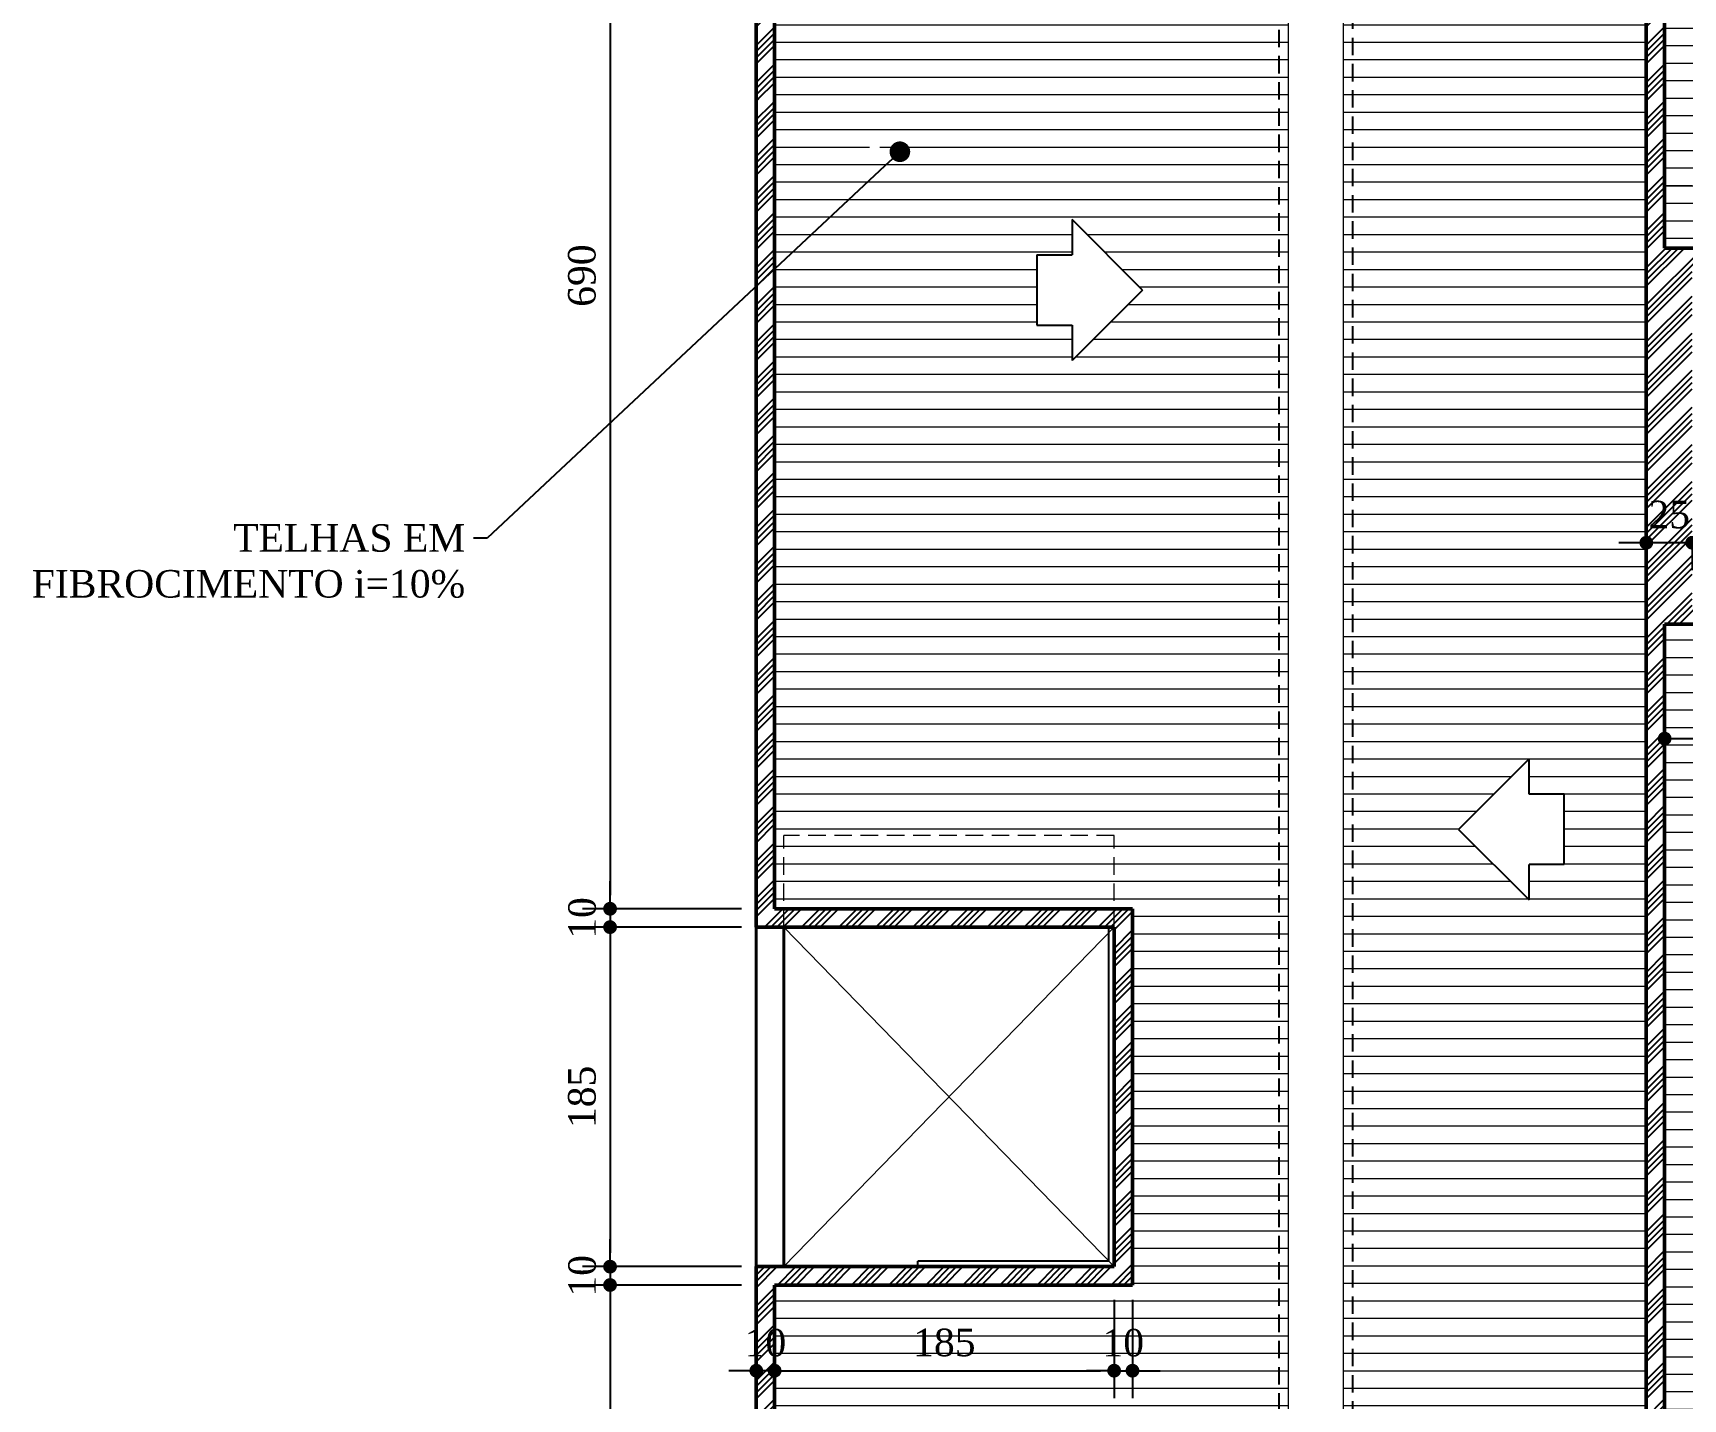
# Model space of a CAD drawing. Header units: millimetres. Extents: x 81693 to 98868, y 6565 to 11437.
# Drawn here: x 92695 to 93294, y 9773 to 10270 of the extents above; entities that cross this region are included whole.
import ezdxf
from ezdxf import colors
from ezdxf.entities.mleader import LeaderData, LeaderLine
from ezdxf.math import Vec2, Vec3

# ---------------------------------------------------------------- set-up
doc = ezdxf.new("R2010")
doc.units = ezdxf.units.MM
doc.linetypes.add('HIDDEN', pattern=[9.525, 6.35, -3.175])
for name, color, linetype, lineweight in [('Cotas', 12, 'Continuous', 5), ('Parede Baixa', 5, 'Continuous', 50), ('Parede Corte', 4, 'Continuous', 40), ('Pilares Sub-solo', 7, 'Continuous', 70), ('Pisos', 55, 'Continuous', 5), ('Pisos Externos', 15, 'Continuous', 9), ('Portas - Janelas', 2, 'Continuous', 20), ('Projeção Cobertura', 2, 'HIDDEN', 20), ('Projeção Viga', 1, 'HIDDEN', 9)]:
    doc.layers.add(name, color=color, linetype=linetype, lineweight=lineweight)
for name, color, linetype in [('Hachuria - Moveis', 1, 'Continuous'), ('Piso', 55, 'Continuous'), ('PN030', 3, 'Continuous'), ('Projeção Janela - Viga', 1, 'HIDDEN')]:
    doc.layers.add(name, color=color, linetype=linetype)
doc.styles.add('Valéria', font='romantic.ttf', dxfattribs={"height": 10})
doc.dimstyles.new('Cota - 75', dxfattribs={"dimtxt": 10, "dimasz": 5, "dimexe": 10, "dimexo": 12, "dimgap": 5, "dimtad": 1, "dimlfac": 1.5, "dimzin": 9, "dimtxsty": 'Valéria', "dimblk": 'DOT', "dimcen": 0, "dimclrd": 12, "dimclre": 12, "dimclrt": 2, "dimazin": 2, "dimtfac": 1, "dimtix": 1, "dimtmove": 0, "dimatfit": 3, "dimldrblk": 'DOT', "dimfxl": 1, "dimarcsym": 0})
pattern_1 = [(45, (4388.357, 2625.876), (-6.7351921, 6.7351921), []), (45, (4390.602, 2625.876), (-6.7351921, 6.7351921), []), (45, (4392.847, 2625.876), (-6.7351921, 6.7351921), []), (45, (4395.093, 2625.876), (-6.7351921, 6.7351921), [])]

# ---------------------------------------------------------------- blocks, each defined once
blk = doc.blocks.new('_Dot')
at = {"color": 0, "linetype": 'ByBlock', "lineweight": -2}
blk.add_line((-0.5, 0), (-1, 0), dxfattribs=at)
at = {"color": 0, "linetype": 'ByBlock', "const_width": 0.5}
blk.add_lwpolyline([(-0.25, 0, 1), (0.25, 0, 1)], format="xyb", close=True, dxfattribs=at)
blk = doc.blocks.new('*D246')
at = {"layer": 'Cotas', "color": 12, "lineweight": -2, "transparency": 16777216}
for p, q in [((93299.56, 10651.39), (93334.29, 10651.39)), ((93324.29, 10646.39), (93324.29, 10196.39)), ((93299.56, 10191.39), (93334.29, 10191.39))]:
    blk.add_line(p, q, dxfattribs=at)
at = {"layer": 'Defpoints', "color": 0, "transparency": 16777216}
for p in [(93287.56, 10651.39), (93287.56, 10191.39), (93324.29, 10191.39)]:
    blk.add_point(p, dxfattribs=at)
at = {"layer": 'Cotas', "color": 12, "lineweight": -2, "transparency": 16777216, "xscale": 5, "yscale": 5, "zscale": 5}
for p, rotation in [((93324.29, 10651.39), 90), ((93324.29, 10191.39), 270)]:
    blk.add_blockref('_Dot', p, dxfattribs=dict(at, rotation=rotation))
at = {"layer": 'Cotas', "color": 2, "transparency": 16777216, "insert": (93314.08, 10421.39), "char_height": 10, "attachment_point": 5, "rotation": 90, "style": 'Valéria'}
blk.add_mtext('690', dxfattribs=at)
blk = doc.blocks.new('*D252')
at = {"layer": 'Cotas', "color": 12, "lineweight": -2, "transparency": 16777216}
for p, q in [((93275.89, 10084.35), (93270.89, 10084.35)), ((93297.56, 10084.35), (93280.89, 10084.35)), ((93280.89, 10082.35), (93280.89, 10074.35)), ((93297.56, 10082.35), (93297.56, 10074.35)), ((93302.56, 10084.35), (93307.56, 10084.35))]:
    blk.add_line(p, q, dxfattribs=at)
at = {"layer": 'Defpoints', "color": 0, "transparency": 16777216}
for p in [(93280.89, 10094.35), (93297.56, 10094.35), (93280.89, 10084.35)]:
    blk.add_point(p, dxfattribs=at)
at = {"layer": 'Cotas', "color": 12, "lineweight": -2, "transparency": 16777216, "xscale": 5, "yscale": 5, "zscale": 5}
blk.add_blockref('_Dot', (93280.89, 10084.35), dxfattribs=at)
at = {"layer": 'Cotas', "color": 12, "lineweight": -2, "transparency": 16777216, "xscale": 5, "yscale": 5, "zscale": 5, "rotation": 180}
blk.add_blockref('_Dot', (93297.56, 10084.35), dxfattribs=at)
at = {"layer": 'Cotas', "color": 2, "transparency": 16777216, "insert": (93289.23, 10094.54), "char_height": 10, "attachment_point": 5, "style": 'Valéria'}
blk.add_mtext('25', dxfattribs=at)
blk = doc.blocks.new('*D253')
at = {"layer": 'Cotas', "color": 12, "lineweight": -2, "transparency": 16777216}
for p, q in [((93417.56, 10049.39), (93417.56, 10003.2)), ((93287.56, 10042.72), (93287.56, 10003.2)), ((93292.56, 10013.2), (93412.56, 10013.2))]:
    blk.add_line(p, q, dxfattribs=at)
at = {"layer": 'Defpoints', "color": 0, "transparency": 16777216}
for p in [(93417.56, 10061.39), (93287.56, 10054.72), (93417.56, 10013.2)]:
    blk.add_point(p, dxfattribs=at)
at = {"layer": 'Cotas', "color": 12, "lineweight": -2, "transparency": 16777216, "xscale": 5, "yscale": 5, "zscale": 5, "rotation": 180}
blk.add_blockref('_Dot', (93287.56, 10013.2), dxfattribs=at)
at = {"layer": 'Cotas', "color": 12, "lineweight": -2, "transparency": 16777216, "xscale": 5, "yscale": 5, "zscale": 5}
blk.add_blockref('_Dot', (93417.56, 10013.2), dxfattribs=at)
at = {"layer": 'Cotas', "color": 2, "transparency": 16777216, "insert": (93352.56, 10023.45), "char_height": 10, "attachment_point": 5, "style": 'Valéria'}
blk.add_mtext('195', dxfattribs=at)
blk = doc.blocks.new('*D264')
at = {"layer": 'Cotas', "color": 12, "lineweight": -2, "transparency": 16777216}
for p, q in [((92952.23, 10411.39), (92894.45, 10411.39)), ((92904.45, 10406.39), (92904.45, 9956.39)), ((92952.23, 9951.39), (92894.45, 9951.39))]:
    blk.add_line(p, q, dxfattribs=at)
at = {"layer": 'Defpoints', "color": 0, "transparency": 16777216}
for p in [(92964.23, 10411.39), (92904.45, 9951.39), (92964.23, 9951.39)]:
    blk.add_point(p, dxfattribs=at)
at = {"layer": 'Cotas', "color": 12, "lineweight": -2, "transparency": 16777216, "xscale": 5, "yscale": 5, "zscale": 5}
for p, rotation in [((92904.45, 10411.39), 90), ((92904.45, 9951.39), 270)]:
    blk.add_blockref('_Dot', p, dxfattribs=dict(at, rotation=rotation))
at = {"layer": 'Cotas', "color": 2, "transparency": 16777216, "insert": (92894.25, 10181.39), "char_height": 10, "attachment_point": 5, "rotation": 90, "style": 'Valéria'}
blk.add_mtext('690', dxfattribs=at)
blk = doc.blocks.new('*D265')
at = {"layer": 'Cotas', "color": 12, "lineweight": -2, "transparency": 16777216}
for p, q in [((92904.45, 9956.39), (92904.45, 9961.39)), ((92952.23, 9951.39), (92894.45, 9951.39)), ((92904.45, 9951.39), (92904.45, 9944.72)), ((92952.23, 9944.72), (92894.45, 9944.72)), ((92904.45, 9939.72), (92904.45, 9934.72))]:
    blk.add_line(p, q, dxfattribs=at)
at = {"layer": 'Defpoints', "color": 0, "transparency": 16777216}
for p in [(92964.23, 9951.39), (92904.45, 9944.72), (92964.23, 9944.72)]:
    blk.add_point(p, dxfattribs=at)
at = {"layer": 'Cotas', "color": 12, "lineweight": -2, "transparency": 16777216, "xscale": 5, "yscale": 5, "zscale": 5}
for p, rotation in [((92904.45, 9951.39), 270), ((92904.45, 9944.72), 90)]:
    blk.add_blockref('_Dot', p, dxfattribs=dict(at, rotation=rotation))
at = {"layer": 'Cotas', "color": 2, "transparency": 16777216, "insert": (92894.34, 9948.05), "char_height": 10, "attachment_point": 5, "rotation": 90, "style": 'Valéria'}
blk.add_mtext('10', dxfattribs=at)
blk = doc.blocks.new('*D266')
at = {"layer": 'Cotas', "color": 12, "lineweight": -2, "transparency": 16777216}
for p, q in [((92952.23, 9944.72), (92894.45, 9944.72)), ((92904.45, 9939.72), (92904.45, 9826.39)), ((92952.23, 9821.39), (92894.45, 9821.39))]:
    blk.add_line(p, q, dxfattribs=at)
at = {"layer": 'Defpoints', "color": 0, "transparency": 16777216}
for p in [(92964.23, 9944.72), (92904.45, 9821.39), (92964.23, 9821.39)]:
    blk.add_point(p, dxfattribs=at)
at = {"layer": 'Cotas', "color": 12, "lineweight": -2, "transparency": 16777216, "xscale": 5, "yscale": 5, "zscale": 5}
for p, rotation in [((92904.45, 9944.72), 90), ((92904.45, 9821.39), 270)]:
    blk.add_blockref('_Dot', p, dxfattribs=dict(at, rotation=rotation))
at = {"layer": 'Cotas', "color": 2, "transparency": 16777216, "insert": (92894.26, 9883.05), "char_height": 10, "attachment_point": 5, "rotation": 90, "style": 'Valéria'}
blk.add_mtext('185', dxfattribs=at)
blk = doc.blocks.new('*D267')
at = {"layer": 'Cotas', "color": 12, "lineweight": -2, "transparency": 16777216}
for p, q in [((92904.45, 9826.39), (92904.45, 9831.39)), ((92952.23, 9821.39), (92894.45, 9821.39)), ((92904.45, 9821.39), (92904.45, 9814.72)), ((92952.23, 9814.72), (92894.45, 9814.72)), ((92904.45, 9809.72), (92904.45, 9804.72))]:
    blk.add_line(p, q, dxfattribs=at)
at = {"layer": 'Defpoints', "color": 0, "transparency": 16777216}
for p in [(92964.23, 9821.39), (92904.45, 9814.72), (92964.23, 9814.72)]:
    blk.add_point(p, dxfattribs=at)
at = {"layer": 'Cotas', "color": 12, "lineweight": -2, "transparency": 16777216, "xscale": 5, "yscale": 5, "zscale": 5}
for p, rotation in [((92904.45, 9821.39), 270), ((92904.45, 9814.72), 90)]:
    blk.add_blockref('_Dot', p, dxfattribs=dict(at, rotation=rotation))
at = {"layer": 'Cotas', "color": 2, "transparency": 16777216, "insert": (92894.34, 9818.05), "char_height": 10, "attachment_point": 5, "rotation": 90, "style": 'Valéria'}
blk.add_mtext('10', dxfattribs=at)
blk = doc.blocks.new('*D268')
at = {"layer": 'Cotas', "color": 12, "lineweight": -2, "transparency": 16777216}
for p, q in [((92952.23, 9814.72), (92894.45, 9814.72)), ((92904.45, 9809.72), (92904.45, 9373.05)), ((92952.23, 9368.05), (92894.45, 9368.05))]:
    blk.add_line(p, q, dxfattribs=at)
at = {"layer": 'Defpoints', "color": 0, "transparency": 16777216}
for p in [(92964.23, 9814.72), (92904.45, 9368.05), (92964.23, 9368.05)]:
    blk.add_point(p, dxfattribs=at)
at = {"layer": 'Cotas', "color": 12, "lineweight": -2, "transparency": 16777216, "xscale": 5, "yscale": 5, "zscale": 5}
for p, rotation in [((92904.45, 9814.72), 90), ((92904.45, 9368.05), 270)]:
    blk.add_blockref('_Dot', p, dxfattribs=dict(at, rotation=rotation))
at = {"layer": 'Cotas', "color": 2, "transparency": 16777216, "insert": (92894.31, 9591.39), "char_height": 10, "attachment_point": 5, "rotation": 90, "style": 'Valéria'}
blk.add_mtext('670', dxfattribs=at)
blk = doc.blocks.new('*D289')
at = {"layer": 'Cotas', "color": 12, "lineweight": -2, "transparency": 16777216}
for p, q in [((93087.56, 9809.39), (93087.56, 9773.59)), ((92964.23, 9802.72), (92964.23, 9773.59)), ((92969.23, 9783.59), (93082.56, 9783.59))]:
    blk.add_line(p, q, dxfattribs=at)
at = {"layer": 'Defpoints', "color": 0, "transparency": 16777216}
for p in [(93087.56, 9821.39), (92964.23, 9814.72), (93087.56, 9783.59)]:
    blk.add_point(p, dxfattribs=at)
at = {"layer": 'Cotas', "color": 12, "lineweight": -2, "transparency": 16777216, "xscale": 5, "yscale": 5, "zscale": 5, "rotation": 180}
blk.add_blockref('_Dot', (92964.23, 9783.59), dxfattribs=at)
at = {"layer": 'Cotas', "color": 12, "lineweight": -2, "transparency": 16777216, "xscale": 5, "yscale": 5, "zscale": 5}
blk.add_blockref('_Dot', (93087.56, 9783.59), dxfattribs=at)
at = {"layer": 'Cotas', "color": 2, "transparency": 16777216, "insert": (93025.89, 9793.78), "char_height": 10, "attachment_point": 5, "style": 'Valéria'}
blk.add_mtext('185', dxfattribs=at)
blk = doc.blocks.new('*D290')
at = {"layer": 'Cotas', "color": 12, "lineweight": -2, "transparency": 16777216}
for p, q in [((93087.56, 9809.39), (93087.56, 9773.59)), ((93094.23, 9809.39), (93094.23, 9773.59)), ((93082.56, 9783.59), (93077.56, 9783.59)), ((93087.56, 9783.59), (93094.23, 9783.59)), ((93099.23, 9783.59), (93104.23, 9783.59))]:
    blk.add_line(p, q, dxfattribs=at)
at = {"layer": 'Defpoints', "color": 0, "transparency": 16777216}
for p in [(93087.56, 9821.39), (93094.23, 9821.39), (93094.23, 9783.59)]:
    blk.add_point(p, dxfattribs=at)
at = {"layer": 'Cotas', "color": 12, "lineweight": -2, "transparency": 16777216, "xscale": 5, "yscale": 5, "zscale": 5}
blk.add_blockref('_Dot', (93087.56, 9783.59), dxfattribs=at)
at = {"layer": 'Cotas', "color": 12, "lineweight": -2, "transparency": 16777216, "xscale": 5, "yscale": 5, "zscale": 5, "rotation": 180}
blk.add_blockref('_Dot', (93094.23, 9783.59), dxfattribs=at)
at = {"layer": 'Cotas', "color": 2, "transparency": 16777216, "insert": (93090.89, 9793.7), "char_height": 10, "attachment_point": 5, "style": 'Valéria'}
blk.add_mtext('10', dxfattribs=at)
blk = doc.blocks.new('*D291')
at = {"layer": 'Cotas', "color": 12, "lineweight": -2, "transparency": 16777216}
for p, q in [((92957.56, 9802.72), (92957.56, 9773.59)), ((92964.23, 9802.72), (92964.23, 9773.59)), ((92952.56, 9783.59), (92947.56, 9783.59)), ((92964.23, 9783.59), (92957.56, 9783.59)), ((92969.23, 9783.59), (92974.23, 9783.59))]:
    blk.add_line(p, q, dxfattribs=at)
at = {"layer": 'Defpoints', "color": 0, "transparency": 16777216}
for p in [(92957.56, 9814.72), (92964.23, 9814.72), (92957.56, 9783.59)]:
    blk.add_point(p, dxfattribs=at)
at = {"layer": 'Cotas', "color": 12, "lineweight": -2, "transparency": 16777216, "xscale": 5, "yscale": 5, "zscale": 5}
blk.add_blockref('_Dot', (92957.56, 9783.59), dxfattribs=at)
at = {"layer": 'Cotas', "color": 12, "lineweight": -2, "transparency": 16777216, "xscale": 5, "yscale": 5, "zscale": 5, "rotation": 180}
blk.add_blockref('_Dot', (92964.23, 9783.59), dxfattribs=at)
at = {"layer": 'Cotas', "color": 2, "transparency": 16777216, "insert": (92960.89, 9793.7), "char_height": 10, "attachment_point": 5, "style": 'Valéria'}
blk.add_mtext('10', dxfattribs=at)

msp = doc.modelspace()

# ---------------------------------------------------------------- hatches: boundary and pattern name
at = {"layer": 'Piso', "true_color": 0x4b81b4}
h = msp.add_hatch(dxfattribs=at)
h.set_pattern_fill('ANSI34', color=145, scale=0.5, angle=360)
h.set_pattern_definition(pattern_1)
h.paths.add_polyline_path([(93610.8931, 10658.0542), (93280.8931, 10658.0542), (93280.8931, 10621.7139), (93287.5598, 10621.7139), (93287.5598, 10651.3876), (93610.8931, 10651.3876)])
h.paths.add_polyline_path([(93287.5598, 10621.7139), (93280.8931, 10621.7139), (93280.8931, 10418.0542), (92957.5598, 10418.0542), (92957.5598, 10246.0325), (92964.2264, 10243.26), (92964.2264, 10411.3876), (93280.8931, 10411.3876), (93280.8931, 10213.9752), (93287.5598, 10213.9752), (93287.5598, 10418.0542)])
h.paths.add_polyline_path([(93417.5598, 10191.3876), (93297.5598, 10191.3876), (93297.5598, 10184.7209), (93417.5598, 10184.7209)], flags=17)
h.paths.add_polyline_path([(93349.0198, 9628.0542), (93339.5917, 9628.0542), (93332.925, 9621.3876), (93342.3531, 9621.3876)], flags=17)
h.paths.add_polyline_path([(93414.2264, 9628.0542), (93349.0198, 9628.0542), (93342.3531, 9621.3876), (93414.2264, 9621.3876)], flags=17)
h.paths.add_polyline_path([(93297.5598, 9621.3876), (93332.925, 9621.3876), (93339.5917, 9628.0542), (93287.5598, 9628.0542), (93287.5598, 10054.7209), (93424.2264, 10054.7209), (93424.2264, 10191.3876), (93417.5598, 10191.3876), (93417.5598, 10184.7209), (93417.5598, 10061.3876), (93297.5598, 10061.3876), (93297.5598, 10184.7209), (93297.5598, 10191.3876), (93287.5598, 10191.3876), (93287.5598, 10213.9752), (93280.8931, 10213.9752), (93280.8931, 9728.0542), (93174.2264, 9728.0542), (93174.2264, 9501.3876), (93290.8931, 9501.3876), (93290.8931, 9388.0542), (93297.5598, 9388.0542)])
h.paths.add_polyline_path([(93280.8931, 9508.0542), (93180.8931, 9508.0542), (93180.8931, 9721.3876), (93280.8931, 9721.3876)], flags=16)
h = msp.add_hatch(dxfattribs=at)
h.set_pattern_fill('ANSI34', color=145, scale=0.5, angle=360)
h.set_pattern_definition(pattern_1)
h.paths.add_polyline_path([(92967.5598, 9951.3876), (92964.2264, 9951.3876), (92964.2264, 10243.26), (92957.5598, 10246.0325), (92957.5598, 9944.7209), (92967.5598, 9944.7209)])
h.paths.add_polyline_path([(93087.5598, 9951.3876), (92967.5598, 9951.3876), (92967.5598, 9944.7209), (93087.5598, 9944.7209)], flags=17)
h.paths.add_polyline_path([(93094.2264, 9951.3876), (93087.5598, 9951.3876), (93087.5598, 9944.7209), (93087.5598, 9821.3876), (92957.5598, 9821.3876), (92957.5598, 9361.3876), (93010.8931, 9361.3876), (93010.8931, 9379.9276), (93004.2264, 9373.2609), (93004.2264, 9368.0542), (92964.2264, 9368.0542), (92964.2264, 9814.7209), (93094.2264, 9814.7209)])
h.paths.add_polyline_path([(93019.0198, 9388.0542), (93009.5917, 9388.0542), (93004.2264, 9382.689), (93004.2264, 9373.2609), (93010.8931, 9379.9276), (93010.8931, 9381.3876), (93012.3531, 9381.3876)], flags=17)
h.paths.add_polyline_path([(93009.5917, 9388.0542), (93004.2264, 9388.0542), (93004.2264, 9382.689)], flags=16)
h.paths.add_polyline_path([(93084.2264, 9388.0542), (93019.0198, 9388.0542), (93012.3531, 9381.3876), (93084.2264, 9381.3876)], flags=17)
h.paths.add_polyline_path([(93069.4038, 9381.3876), (93069.2188, 9388.0542), (93047.6656, 9388.0542), (93047.8505, 9381.3876)], flags=16)
at = {"layer": 'Pisos Externos', "transparency": 33554559}
h = msp.add_hatch(dxfattribs=at)
h.set_pattern_fill('ANSI31', color=256, scale=2, angle=675)
h.set_pattern_definition([(360, (4388.3573, 2625.876), (4e-15, 6.35), [])])
h.paths.add_polyline_path([(93480.8931, 10213.9752), (93477.5598, 10213.9752), (93477.5598, 9766.0223), (93480.8931, 9769.3557)])
h.paths.add_polyline_path([(93504.2264, 10213.9752), (93500.8931, 10213.9752), (93500.8931, 9968.0542), (93504.2264, 9968.0542)])
h.paths.add_polyline_path([(93504.2264, 10651.3876), (93500.8931, 10651.3876), (93500.8931, 10213.9752), (93504.2264, 10213.9752)])
h.paths.add_polyline_path([(93480.8931, 10651.3876), (93477.5598, 10651.3876), (93477.5598, 10213.9752), (93480.8931, 10213.9752)])
h.paths.add_polyline_path([(93477.5598, 10651.3876), (93287.5598, 10651.3876), (93287.5598, 10418.0542), (93287.5598, 10213.9752), (93297.5598, 10213.9752), (93297.5598, 10218.0542), (93417.5598, 10218.0542), (93417.5598, 10213.9752), (93477.5598, 10213.9752)])
h.paths.add_polyline_path([(93384.2151, 10399.5727), (93384.2151, 10412.3727), (93371.4151, 10412.3727), (93371.4151, 10437.9727), (93384.2151, 10437.9727), (93384.2151, 10450.7727), (93409.8151, 10425.1727)], flags=16)
h.paths.add_polyline_path([(93610.8931, 10651.3876), (93504.2264, 10651.3876), (93504.2264, 10213.9752), (93610.8931, 10213.9752)])
h.paths.add_polyline_path([(93477.5598, 10213.9752), (93417.5598, 10213.9752), (93417.5598, 10191.3876), (93424.2264, 10191.3876), (93424.2264, 10054.7209), (93287.5598, 10054.7209), (93287.5598, 9628.0542), (93339.5917, 9628.0542), (93477.5598, 9766.0223)])
h.paths.add_polyline_path([(93409.8151, 9830.132), (93384.2151, 9804.532), (93384.2151, 9817.332), (93371.4151, 9817.332), (93371.4151, 9842.932), (93384.2151, 9842.932), (93384.2151, 9855.732)], flags=16)
h.paths.add_polyline_path([(93610.8931, 10213.9752), (93504.2264, 10213.9752), (93504.2264, 9968.0542), (93610.8931, 9968.0542)])
h.paths.add_polyline_path([(93324.8802, 10047.5143), (93324.8802, 10067.3072), (93303.3269, 10067.3072), (93303.3269, 10047.5143)], flags=16)
h.paths.add_polyline_path([(93324.8802, 9827.7115), (93324.8802, 9854.9009), (93303.3269, 9854.9009), (93303.3269, 9827.7115)], flags=16)
h.paths.add_polyline_path([(93338.5953, 10012.7265), (93365.7846, 10012.7265), (93365.7846, 10034.2797), (93338.5953, 10034.2797)], flags=16)
h.paths.add_polyline_path([(93410.3532, 10012.6081), (93430.1461, 10012.6081), (93430.1461, 10034.1614), (93410.3532, 10034.1614)], flags=16)
h.paths.add_polyline_path([(93324.8802, 9614.181), (93324.8802, 9633.9739), (93303.3269, 9633.9739), (93303.3269, 9614.181)])
h.paths.add_polyline_path([(93534.6542, 9954.181), (93534.6542, 9973.9739), (93513.101, 9973.9739), (93513.101, 9954.181)])
h.paths.add_polyline_path([(93546.6549, 9995.6908), (93573.8443, 9995.6908), (93573.8443, 10017.244), (93546.6549, 10017.244)], flags=16)
h.paths.add_polyline_path([(93497.0198, 9995.6908), (93516.8127, 9995.6908), (93516.8127, 10017.244), (93497.0198, 10017.244)])
h = msp.add_hatch(dxfattribs=at)
h.set_pattern_fill('ANSI31', color=256, scale=2, angle=675)
h.set_pattern_definition([(360, (17527.034, 4665.489), (4e-15, 6.35), [])])
h.paths.add_polyline_path([(93150.8931, 10411.3876), (93147.5598, 10411.3876), (93147.5598, 10120.7422), (93150.8931, 10120.7422)])
h.paths.add_polyline_path([(93147.5598, 10411.3876), (92964.2264, 10411.3876), (92964.2264, 10120.7422), (93147.5598, 10120.7422)])
h.paths.add_polyline_path([(93097.9305, 10176.1562), (93072.3305, 10150.5562), (93072.3305, 10163.3562), (93059.5305, 10163.3562), (93059.5305, 10188.9562), (93072.3305, 10188.9562), (93072.3305, 10201.7562)], flags=16)
edge = h.paths.add_edge_path(flags=16)
edge.add_arc((93000.6114, 10228.1287), 1.875, 0, 360)
h.paths.add_polyline_path([(93174.2264, 10411.3876), (93170.8931, 10411.3876), (93170.8931, 10120.7422), (93174.2264, 10120.7422)])
h.paths.add_polyline_path([(93280.8931, 10411.3876), (93174.2264, 10411.3876), (93174.2264, 10120.7422), (93280.8931, 10120.7422)])
h.paths.add_polyline_path([(93174.2264, 10120.7422), (93170.8931, 10120.7422), (93170.8931, 9728.0542), (93174.2264, 9728.0542)])
h.paths.add_polyline_path([(93280.8931, 10120.7422), (93174.2264, 10120.7422), (93174.2264, 9728.0542), (93280.8931, 9728.0542)])
h.paths.add_polyline_path([(93238.2863, 9954.6302), (93212.6863, 9980.2302), (93238.2863, 10005.8302), (93238.2863, 9993.0302), (93251.0863, 9993.0302), (93251.0863, 9967.4302), (93238.2863, 9967.4302)], flags=16)
h.paths.add_polyline_path([(93150.8931, 10120.7422), (93147.5598, 10120.7422), (93147.5598, 9698.2777), (93150.8931, 9698.2777)])
h.paths.add_polyline_path([(93147.5598, 10120.7422), (92964.2264, 10120.7422), (92964.2264, 9951.3876), (92967.5598, 9951.3876), (93087.5598, 9951.3876), (93094.2264, 9951.3876), (93094.2264, 9814.7209), (92964.2264, 9814.7209), (92964.2264, 9698.2777), (93147.5598, 9698.2777)])
h.paths.add_polyline_path([(93150.8931, 9519.9276), (93147.5598, 9516.5943), (93147.5598, 9388.0542), (93150.8931, 9388.0542)])
h.paths.add_polyline_path([(93147.5598, 9516.5943), (93019.0198, 9388.0542), (93084.2264, 9388.0542), (93147.5598, 9388.0542)], flags=16)
h.paths.add_polyline_path([(93147.5598, 9516.5943), (93147.5598, 9526.0223), (93009.5917, 9388.0542), (93019.0198, 9388.0542)], flags=17)
h.paths.add_polyline_path([(93147.5598, 9526.0223), (93147.5598, 9698.2777), (92964.2264, 9698.2777), (92964.2264, 9368.0542), (92967.5598, 9368.0542), (92967.5598, 9378.0542), (92999.5917, 9378.0542), (93004.2264, 9382.689), (93004.2264, 9388.0542), (93009.5917, 9388.0542)])
h.paths.add_polyline_path([(93072.3305, 9560.5562), (93072.3305, 9573.3562), (93059.5305, 9573.3562), (93059.5305, 9598.9562), (93072.3305, 9598.9562), (93072.3305, 9611.7562), (93097.9305, 9586.1562)], flags=16)
h.paths.add_polyline_path([(93150.8931, 9698.2777), (93147.5598, 9698.2777), (93147.5598, 9526.0223), (93150.8931, 9529.3557)])
h.paths.add_polyline_path([(93150.8931, 9529.3557), (93147.5598, 9526.0223), (93147.5598, 9516.5943), (93150.8931, 9519.9276)])
h.paths.add_polyline_path([(93174.2264, 9501.3876), (93170.8931, 9501.3876), (93170.8931, 9388.0542), (93174.2264, 9388.0542)])
h.paths.add_polyline_path([(93290.8931, 9501.3876), (93174.2264, 9501.3876), (93174.2264, 9388.0542), (93290.8931, 9388.0542)])
h.paths.add_polyline_path([(93202.6902, 9444.4435), (93228.2902, 9470.0435), (93228.2902, 9457.5209), (93251.0863, 9457.5209), (93251.0863, 9431.9209), (93228.2902, 9431.6435), (93228.2902, 9418.8435)], flags=16)
h.paths.add_polyline_path([(93033.3216, 9406.4163), (93060.511, 9406.4163), (93060.511, 9427.9696), (93033.3216, 9427.9696)], flags=16)
h.paths.add_polyline_path([(92997.0198, 9406.4163), (93016.8127, 9406.4163), (93016.8127, 9427.9696), (92997.0198, 9427.9696)], flags=16)
h.paths.add_polyline_path([(92974.2486, 9406.4163), (92994.0415, 9406.4163), (92994.0415, 9427.9696), (92974.2486, 9427.9696)], flags=16)
h.paths.add_polyline_path([(93268.0362, 9388.0542), (93267.8513, 9393.9739), (93246.2981, 9393.9739), (93246.483, 9388.0542)], flags=17)
h.paths.add_polyline_path([(93267.8513, 9430.4827), (93267.8513, 9457.6721), (93241.0902, 9457.6721), (93241.0902, 9430.4827)], flags=16)
h.paths.add_polyline_path([(93204.6542, 9494.181), (93204.6542, 9513.9739), (93183.101, 9513.9739), (93183.101, 9494.181)])
h = msp.add_hatch(dxfattribs=at)
h.set_pattern_fill('ANSI31', color=256, scale=2, angle=675)
h.set_pattern_definition([(0, (-2063.0074, 2975), (8e-15, 6.35), [])])
h.paths.add_polyline_path([(93417.5598, 10218.0542), (93287.5598, 10218.0542), (93287.5598, 10191.3876), (93417.5598, 10191.3876)])
h.paths.add_polyline_path([(93324.8802, 10177.5143), (93324.8802, 10197.3072), (93303.3269, 10197.3072), (93303.3269, 10177.5143)])

# ---------------------------------------------------------------- linework, layer by layer
at = {"layer": 'Hachuria - Moveis'}
for p, q in [((93085.5598, 9944.7209), (93085.5598, 9823.3876)), ((93085.5598, 9823.3876), (93016.2264, 9823.3876)), ((93016.2264, 9821.3876), (93016.2264, 9823.3876))]:
    msp.add_line(p, q, dxfattribs=at)
at = {"layer": 'Parede Baixa'}
for p, q in [((92957.5598, 9944.7209), (92957.5598, 10418.0542)), ((93287.5598, 10191.3876), (93287.5598, 10418.0542)), ((92964.2264, 9951.3876), (92964.2264, 10411.3876)), ((93280.8931, 9728.0542), (93280.8931, 10411.3876)), ((93424.2264, 10191.3876), (93287.5598, 10191.3876)), ((93287.5598, 9628.0542), (93287.5598, 10054.7209)), ((93424.2264, 10054.7209), (93287.5598, 10054.7209)), ((93094.2264, 9951.3876), (92964.2264, 9951.3876)), ((93094.2264, 9814.7209), (93094.2264, 9951.3876)), ((93087.5598, 9944.7209), (92957.5598, 9944.7209)), ((93087.5598, 9821.3876), (93087.5598, 9944.7209)), ((93087.5598, 9821.3876), (92957.5598, 9821.3876)), ((92957.5598, 9361.3876), (92957.5598, 9821.3876)), ((93094.2264, 9814.7209), (92964.2264, 9814.7209)), ((92964.2264, 9368.0542), (92964.2264, 9814.7209))]:
    msp.add_line(p, q, dxfattribs=at)
at = {"layer": 'Parede Corte'}
for p, q in [((92957.5598, 9944.7209), (92957.5598, 9821.3876)), ((92967.5598, 9821.3876), (92967.5598, 9944.7209))]:
    msp.add_line(p, q, dxfattribs=at)
at = {"layer": 'Pisos'}
for p, q in [((92967.5598, 9944.7209), (93087.5598, 9821.3876)), ((92967.5598, 9821.3876), (93087.5598, 9944.7209))]:
    msp.add_line(p, q, dxfattribs=at)
at = {"layer": 'PN030'}
for p, q in [((93097.9305, 10176.1562), (93072.3305, 10201.7562)), ((93072.3305, 10201.7562), (93072.3305, 10188.9562)), ((93059.5305, 10188.9562), (93072.3305, 10188.9562)), ((93059.5305, 10188.9562), (93059.5305, 10163.3562)), ((93097.9305, 10176.1562), (93072.3305, 10150.5562)), ((93059.5305, 10163.3562), (93072.3305, 10163.3562)), ((93072.3305, 10163.3562), (93072.3305, 10150.5562)), ((93212.6863, 9980.2302), (93238.2863, 10005.8302)), ((93238.2863, 9993.0302), (93238.2863, 10005.8302)), ((93251.0863, 9993.0302), (93238.2863, 9993.0302)), ((93251.0863, 9967.4302), (93251.0863, 9993.0302)), ((93212.6863, 9980.2302), (93238.2863, 9954.6302)), ((93238.2863, 9954.6302), (93238.2863, 9967.4302)), ((93251.0863, 9967.4302), (93238.2863, 9967.4302))]:
    msp.add_line(p, q, dxfattribs=at)
at = {"layer": 'Portas - Janelas'}
for p, q in [((93150.8931, 9388.0542), (93150.8931, 10411.3876)), ((93170.8931, 9728.0542), (93170.8931, 10411.3876))]:
    msp.add_line(p, q, dxfattribs=at)
at = {"layer": 'Projeção Cobertura'}
for p, q in [((93087.5598, 9978.0542), (92967.5598, 9978.0542)), ((92967.5598, 9944.7209), (92967.5598, 9978.0542)), ((93087.5598, 9944.7209), (93087.5598, 9978.0542))]:
    msp.add_line(p, q, dxfattribs=at)
at = {"layer": 'Projeção Janela - Viga'}
for p, q in [((93147.5598, 9388.0542), (93147.5598, 10411.3876)), ((93174.2264, 9728.0542), (93174.2264, 10411.3876))]:
    msp.add_line(p, q, dxfattribs=at)
at = {"layer": 'Projeção Viga'}
msp.add_line((92957.5598, 8517.3264), (92957.5598, 9944.7209), dxfattribs=at)

# ---------------------------------------------------------------- dimensions: what is measured, and where the dimension line sits
at = {"layer": 'Cotas'}
for base, p1, p2, picture, middle in [((93324.2885, 10191.3876), (93287.5598, 10651.3876), (93287.5598, 10191.3876), '*D246', (93314.0814, 10421.3876)), ((92904.4542, 9951.3876), (92964.2264, 10411.3876), (92964.2264, 9951.3876), '*D264', (92894.2471, 10181.3876)), ((92904.4542, 9944.7209), (92964.2264, 9951.3876), (92964.2264, 9944.7209), '*D265', (92894.3433, 9948.0542)), ((92904.4542, 9821.3876), (92964.2264, 9944.7209), (92964.2264, 9821.3876), '*D266', (92894.2619, 9883.0542)), ((92904.4542, 9814.7209), (92964.2264, 9821.3876), (92964.2264, 9814.7209), '*D267', (92894.3433, 9818.0542)), ((92904.4542, 9368.0542), (92964.2264, 9814.7209), (92964.2264, 9368.0542), '*D268', (92894.3063, 9591.3876))]:
    dim = msp.add_linear_dim(base=base, p1=p1, p2=p2, angle=90, dimstyle='Cota - 75', dxfattribs=at)
    dim.commit()
    dim.dimension.update_dxf_attribs({"geometry": picture, "text_midpoint": middle})
for base, p1, p2, picture, middle in [((93280.8931, 10084.3454), (93297.5598, 10094.3454), (93280.8931, 10094.3454), '*D252', (93289.2264, 10094.5377)), ((93417.5598, 10013.1999), (93287.5598, 10054.7209), (93417.5598, 10061.3876), '*D253', (93352.5598, 10023.4513)), ((93087.5598, 9783.5908), (92964.2264, 9814.7209), (93087.5598, 9821.3876), '*D289', (93025.8931, 9793.7831)), ((93094.2264, 9783.5908), (93087.5598, 9821.3876), (93094.2264, 9821.3876), '*D290', (93090.8931, 9793.7018)), ((92957.5598, 9783.5908), (92964.2264, 9814.7209), (92957.5598, 9814.7209), '*D291', (92960.8931, 9793.7018))]:
    dim = msp.add_linear_dim(base=base, p1=p1, p2=p2, dimstyle='Cota - 75', dxfattribs=at)
    dim.commit()
    dim.dimension.update_dxf_attribs({"geometry": picture, "text_midpoint": middle})

# ---------------------------------------------------------------- leaders
at = {"layer": 'Pilares Sub-solo'}
ml = msp.add_multileader_mtext('Standard', dxfattribs=at)
ml.set_content('TELHAS EM\\PFIBROCIMENTO i=10%', color=2, style='Valéria')
ml.set_leader_properties(color=15)
ml.set_arrow_properties(name='DOT')
ml.build(insert=Vec2(0, 0))
ml.multileader.update_dxf_attribs({"dogleg_length": 5, "arrow_head_size": 7.5})
ctx = ml.context
ctx.base_point, ctx.char_height, ctx.arrow_head_size, ctx.landing_gap_size, ctx.plane_origin = Vec3(92695.7007, 10086.0016), 10, 7.5, 3, Vec3(92826.7895, 10765.9792)
ctx.text_align_type = 2
notes = []
notes.append((ctx, [(0, (1, 1, 0), (92859.8368, 10086.0016), (-1, 0), 5, [(0, [(93009.7271, 10226.384)], 0, [])])]))
ctx.mtext.insert, ctx.mtext.rotation, ctx.mtext.alignment, ctx.mtext.flow_direction = Vec3(92851.8368, 10091.1051), 6.28318531, 3, 5
for ctx, leaders in notes:
    for number, flags, end, landing, length, lines in leaders:
        leader = LeaderData()
        leader.index, (leader.has_last_leader_line, leader.has_dogleg_vector, leader.attachment_direction) = number, flags
        leader.last_leader_point, leader.dogleg_vector, leader.dogleg_length = Vec3(end), Vec3(landing), length
        for number, points, colour, breaks in lines:
            line = LeaderLine()
            line.index, line.vertices, line.color, line.breaks = number, Vec3.list(points), colors.encode_raw_color(colour), breaks
            leader.lines.append(line)
        ctx.leaders.append(leader)

doc.saveas('drawing.dxf')
